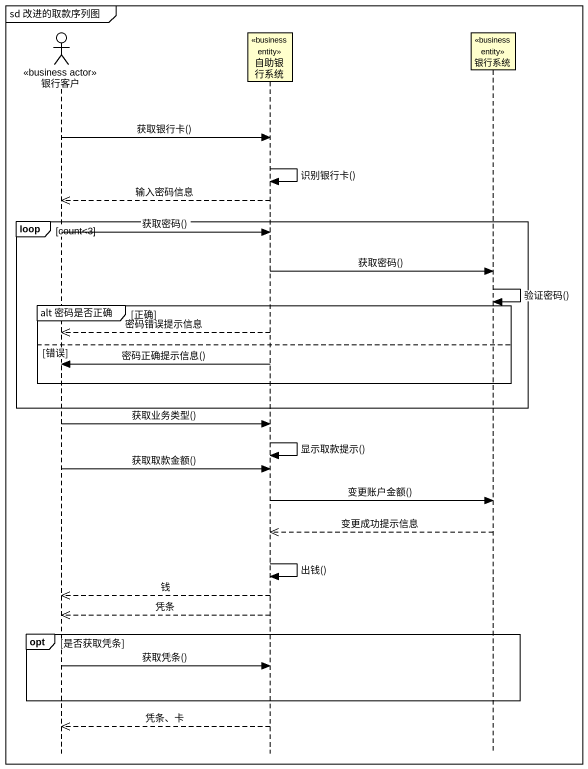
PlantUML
@startuml
mainframe sd 改进的取款序列图
hide footbox
actor 银行客户 <<business actor>>
participant 自助银行系统 <<business entity>>
participant 银行系统 <<business entity>>

银行客户 -> 自助银行系统 : 获取银行卡()
自助银行系统 -> 自助银行系统 : 识别银行卡()
自助银行系统 -->> 银行客户 : 输入密码信息
loop count<3
  银行客户 -> 自助银行系统 : 获取密码()
  自助银行系统 -> 银行系统 : 获取密码()
  银行系统 -> 银行系统 : 验证密码()
  group alt 密码是否正确 [正确]
    自助银行系统 -->> 银行客户 : 密码错误提示信息
  else 错误
    自助银行系统 -> 银行客户 : 密码正确提示信息()
  end
end
银行客户 -> 自助银行系统 : 获取业务类型()
自助银行系统 -> 自助银行系统 : 显示取款提示()
银行客户 -> 自助银行系统 : 获取取款金额()
自助银行系统 -> 银行系统 : 变更账户金额()
银行系统 -->> 自助银行系统 : 变更成功提示信息
自助银行系统 -> 自助银行系统 : 出钱()
自助银行系统 -->> 银行客户 : 钱
自助银行系统 -->> 银行客户 : 凭条
opt 是否获取凭条
  银行客户 -> 自助银行系统 : 获取凭条()
end
自助银行系统 -->> 银行客户 : 凭条、卡
@enduml
